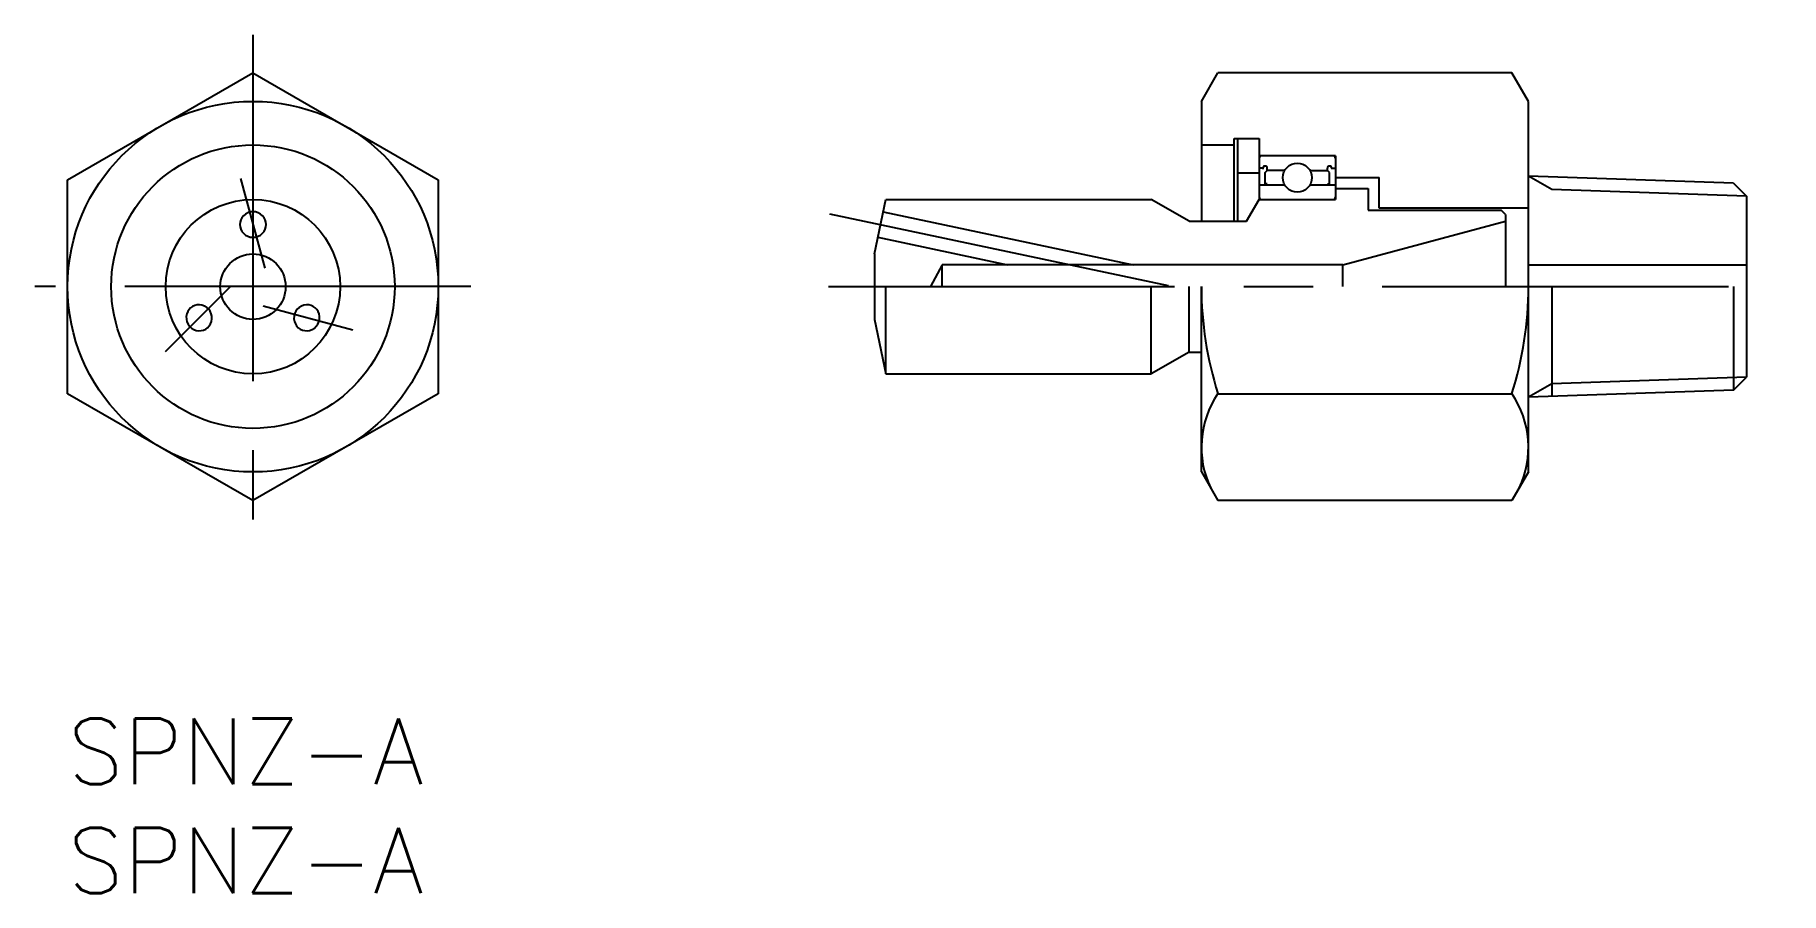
# Model space of a CAD drawing. Extents: x -1.5 to 78.6, y -8 to 31.4.
import ezdxf

# ---------------------------------------------------------------- set-up
doc = ezdxf.new("R2010")
doc.units = 0
doc.header["$LTSCALE"] = 0.5
doc.linetypes.add('CENTER', pattern=[50.8, 31.75, -6.35, 6.35, -6.35])
for name, color, linetype in [('MSM_CENTER', 1, 'CENTER'), ('MSM_CONTINUOUS', 7, 'CONTINUOUS'), ('MSM_NARROW', 5, 'CONTINUOUS'), ('MSM_PART_NUMBER', 7, 'CONTINUOUS')]:
    doc.layers.add(name, color=color, linetype=linetype)
doc.styles.get("Standard").update_dxf_attribs({"font": 'txt.shx', "height": 3, "bigfont": 'bigfont.shx'})

# ---------------------------------------------------------------- blocks, each defined once
blk = doc.blocks.new('*U2')
at = {"layer": 'MSM_PART_NUMBER'}
blk.add_text('SPNZ-A', height=3, dxfattribs=at).set_placement((0, -3))
blk = doc.blocks.new('*U3')
at = {"layer": 'MSM_PART_NUMBER'}
blk.add_text('SPNZ-A', height=3, dxfattribs=at).set_placement((0, -8))

msp = doc.modelspace()

# ---------------------------------------------------------------- linework, layer by layer
at = {"layer": 'MSM_CENTER'}
for p, q in [((8.5, 31.362), (8.5, 8.268)), ((7.933, 24.783), (9.038, 20.658)), ((34.948, 23.162), (50.695, 19.815)), ((18.5, 19.815), (-1.5, 19.815)), ((4.482, 16.84), (7.501, 19.859)), ((34.896, 19.815), (78.587, 19.815)), ((13.086, 17.823), (8.961, 18.928))]:
    msp.add_line(p, q, dxfattribs=at)
at = {"layer": 'MSM_CONTINUOUS'}
for p, q in [((0, 24.722), (8.5, 29.63)), ((8.5, 29.63), (17, 24.722)), ((52, 28.315), (52.759, 29.63)), ((66.241, 29.63), (52.759, 29.63)), ((67, 28.315), (66.241, 29.63)), ((52, 28.315), (52, 22.815)), ((67, 11.315), (67, 28.315)), ((53.5, 22.815), (53.5, 26.615)), ((53.5, 26.615), (54.65, 26.615)), ((53.65, 26.615), (53.65, 22.815)), ((54.65, 26.615), (54.65, 23.815)), ((52, 26.315), (53.5, 26.315)), ((58.15, 25.815), (54.65, 25.815)), ((58.15, 25.815), (58.15, 23.815)), ((54.65, 25.015), (53.65, 25.015)), ((54.819, 25.247), (54.65, 25.247)), ((54.819, 25.247), (54.819, 25.197)), ((54.921, 25.047), (55.022, 25.148)), ((54.921, 24.537), (54.921, 25.047)), ((55.022, 25.148), (55.022, 25.247)), ((55.823, 25.148), (55.022, 25.148)), ((56.977, 25.148), (57.778, 25.148)), ((57.778, 25.148), (57.778, 25.247)), ((57.879, 25.047), (57.778, 25.148)), ((57.879, 24.537), (57.879, 25.047)), ((57.981, 25.247), (58.15, 25.247)), ((57.981, 25.247), (57.981, 25.197)), ((76.398, 24.561), (67, 24.89)), ((0, 14.907), (0, 24.722)), ((17, 24.722), (17, 14.907)), ((54.65, 24.482), (55.823, 24.482)), ((55.022, 24.537), (54.921, 24.537)), ((56.977, 24.482), (58.15, 24.482)), ((57.778, 24.537), (57.879, 24.537)), ((58.15, 24.815), (60.15, 24.815)), ((58.15, 24.32), (59.65, 24.32)), ((59.65, 24.32), (59.65, 23.32)), ((60.15, 23.41), (60.15, 24.815)), ((76.398, 24.561), (77, 23.959)), ((37, 21.315), (37.531, 23.815)), ((37.412, 23.252), (48.876, 20.815)), ((37.531, 23.815), (49.7, 23.815)), ((51.432, 22.815), (49.7, 23.815)), ((54.073, 22.815), (54.65, 23.815)), ((54.65, 23.815), (58.15, 23.815)), ((59.65, 23.32), (65.75, 23.32)), ((67, 23.41), (60.15, 23.41)), ((65.95, 23.12), (65.75, 23.32)), ((77, 23.959), (77, 15.671)), ((51.432, 22.815), (54.073, 22.815)), ((58.486, 20.815), (65.95, 22.815)), ((65.95, 23.12), (65.95, 19.815)), ((37.162, 22.078), (43.105, 20.815)), ((37, 21.315), (37, 18.315)), ((40.107, 20.815), (39.576, 19.815)), ((40.107, 19.815), (40.107, 20.815)), ((58.486, 20.815), (40.107, 20.815)), ((58.486, 19.815), (58.486, 20.815)), ((67, 20.815), (77, 20.815)), ((37.531, 15.815), (37.531, 19.815)), ((49.7, 15.815), (49.7, 19.815)), ((51.432, 16.815), (51.432, 19.815)), ((52, 11.315), (52, 19.815)), ((68.071, 19.815), (68.071, 14.778)), ((76.398, 19.815), (76.398, 15.069)), ((37, 18.315), (37.531, 15.815)), ((51.432, 16.815), (49.7, 15.815)), ((51.432, 16.815), (52, 16.815)), ((37.531, 15.815), (49.7, 15.815)), ((76.398, 15.069), (77, 15.671)), ((8.5, 10), (0, 14.907)), ((17, 14.907), (8.5, 10)), ((52.759, 14.907), (66.241, 14.907)), ((76.398, 15.069), (67, 14.74)), ((52, 11.315), (52.759, 10)), ((67, 11.315), (66.241, 10)), ((66.241, 10), (52.759, 10))]:
    msp.add_line(p, q, dxfattribs=at)
for centre, radius in [((8.5, 19.815), 8.5), ((8.5, 19.815), 6.5), ((56.4, 24.815), 0.667), ((8.5, 19.815), 4), ((8.5, 19.815), 1.5)]:
    msp.add_circle(centre, radius, dxfattribs=at)
for centre, radius, start, end in [((54.75, 25.715), 0.1, 90, 180), ((58.05, 25.715), 0.1, 0, 90), ((54.921, 25.247), 0.102, 0, 180), ((57.879, 25.247), 0.102, 0, 180), ((8.5, 22.643), 0.609, 44.21533, 135.78467), ((54.75, 23.915), 0.1, 180, 270), ((58.05, 23.915), 0.1, 270, 0), ((8.477, 22.665), 0.577, 135.78467, 224.21533), ((8.523, 22.665), 0.577, 315.78467, 44.21533), ((8.5, 22.687), 0.609, 224.21533, 315.78467), ((68.241, 19.815), 16.241, 180, 197.58796), ((50.759, 19.815), 16.241, 342.41207, 359.99991), ((6.051, 18.401), 0.609, 164.21533, 255.78467), ((6.02, 18.41), 0.577, 75.78467, 164.21533), ((6.013, 18.379), 0.609, 344.21533, 75.78467), ((10.987, 18.379), 0.609, 104.21533, 195.78467), ((10.98, 18.41), 0.577, 15.78467, 104.21533), ((10.949, 18.401), 0.609, 284.21533, 15.78467), ((6.043, 18.37), 0.577, 255.78467, 344.21533), ((10.957, 18.37), 0.577, 195.78467, 284.21533), ((56.345, 12.454), 4.345, 145.61553, 205.61555), ((62.655, 12.454), 4.345, 334.38437, 34.38438)]:
    msp.add_arc(centre, radius, start, end, dxfattribs=at)
at = {"layer": 'MSM_NARROW'}
for p, q in [((68.071, 24.271), (67, 24.89)), ((77, 23.959), (68.071, 24.271)), ((68.071, 15.359), (67, 14.74)), ((77, 15.671), (68.071, 15.359))]:
    msp.add_line(p, q, dxfattribs=at)

# ---------------------------------------------------------------- block references
at = {"layer": 'MSM_CONTINUOUS'}
for name in ['*U2', '*U3']:
    msp.add_blockref(name, (0, 0), dxfattribs=at)

doc.saveas('drawing.dxf')
